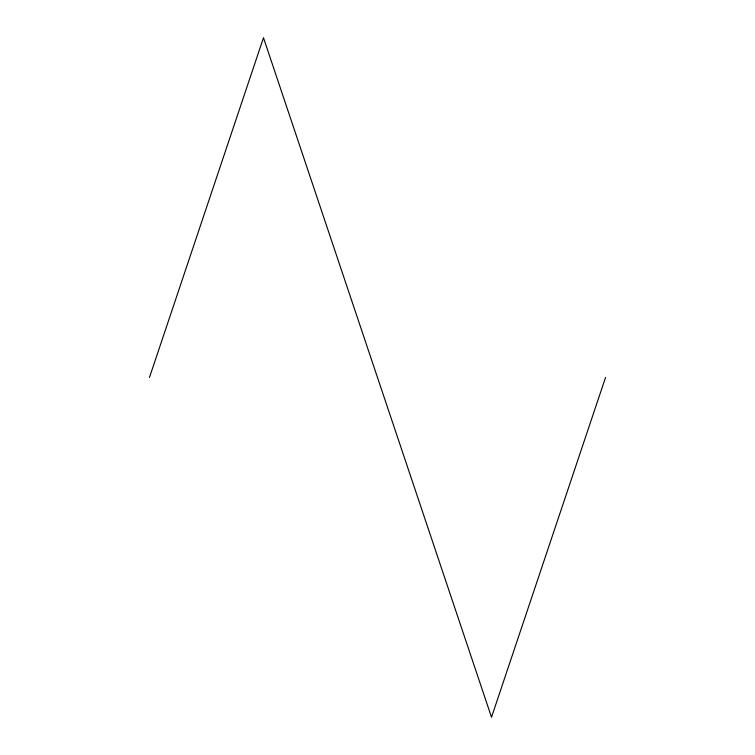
<?xml version="1.0" encoding="UTF-8"?>
<svg xmlns="http://www.w3.org/2000/svg" width="755" height="755" viewBox="0 0 755 755"><rect width="100%" height="100%" fill="white"/><g stroke="black" fill="none" stroke-linecap="round" stroke-linejoin="round"><path stroke-width="1.13" d="M149.462 377.5L263.486 37.75L491.514 717.25L605.538 377.5"/></g></svg>
